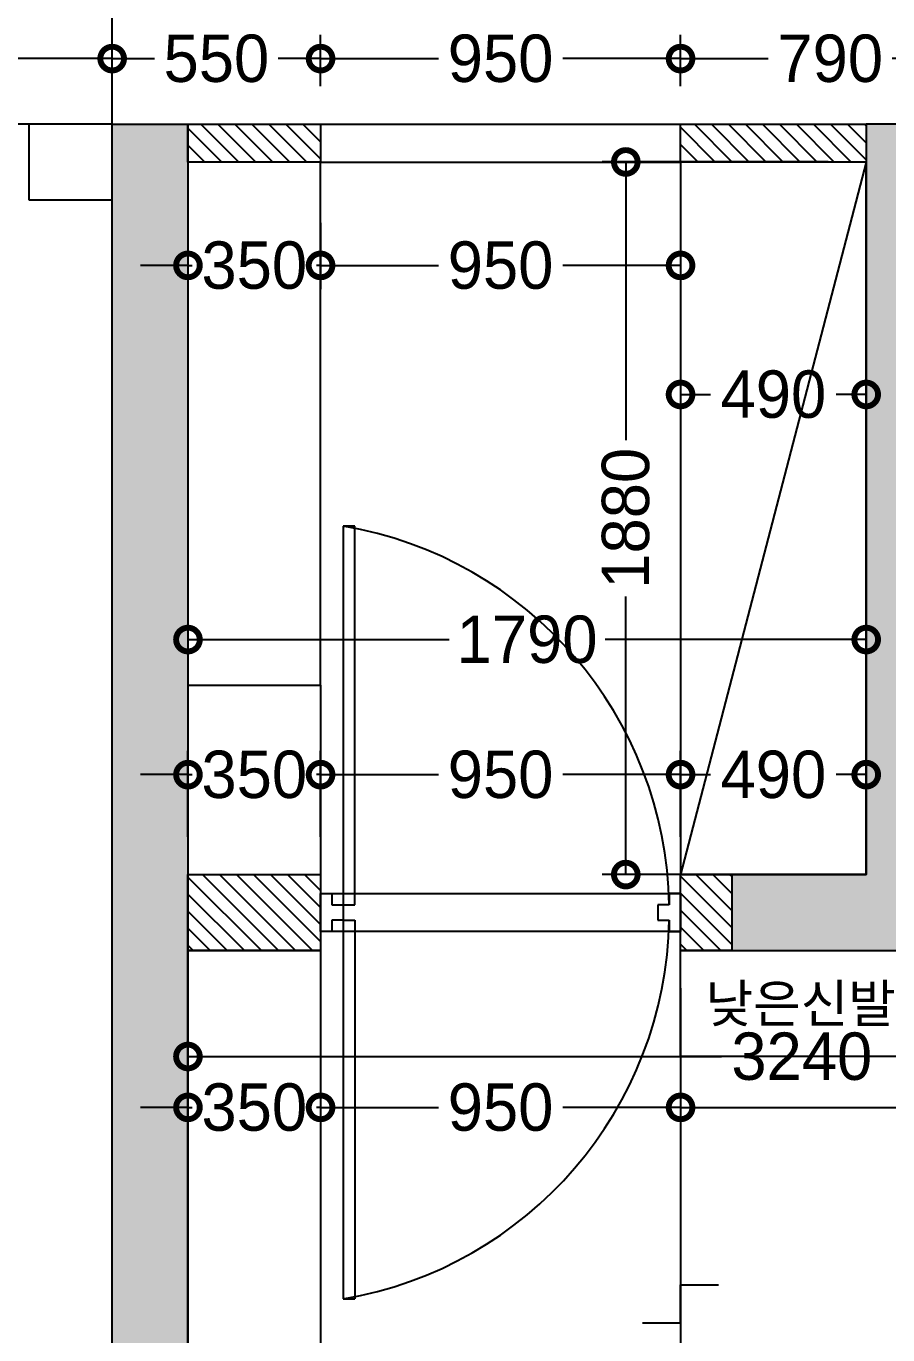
# Model space of a CAD drawing. Header units: millimetres. Extents: x 43335 to 261478, y -4312 to 41218.
# Drawn here: x 191384 to 193658, y 1205 to 4658 of the extents above; entities that cross this region are included whole.
import ezdxf

# ---------------------------------------------------------------- set-up
doc = ezdxf.new("R2010")
doc.units = ezdxf.units.MM
doc.layers.add('S-DIM', color=7, linetype='Continuous')
doc.layers.add('인테리어_해치_벽체', color=8, linetype='Continuous')
doc.styles.add('스타일1', font='HANDotum.ttf')
doc.styles.add('코레일둥고', font='HANDotum.ttf')
doc.dimstyles.new('50', dxfattribs={"dimscale": 50, "dimtxt": 2.5, "dimasz": 2.5, "dimexe": 1.25, "dimexo": 2, "dimtad": 0, "dimdec": 0, "dimtxsty": '스타일1', "dimblk": 'DOTSMALL', "dimcen": 2.5, "dimclrd": 1, "dimclre": 1, "dimclrt": 2, "dimadec": 0, "dimazin": 0, "dimtfac": 1, "dimtdec": 0, "dimtix": 1, "dimtmove": 0, "dimatfit": 3, "dimldrblk": 'DOTSMALL', "dimfxl": 1.25, "dimarcsym": 0})

# ---------------------------------------------------------------- blocks, each defined once
blk = doc.blocks.new('_DOTSMALL')
at = {"color": 0, "linetype": 'ByBlock', "const_width": 0.5}
blk.add_lwpolyline([(-0.0625, 0, 1), (0.0625, 0, 1)], format="xyb", close=True, dxfattribs=at)
blk = doc.blocks.new('*D689')
at = {"layer": 'Defpoints', "color": 0, "transparency": 16777216}
for p in [(191810.5, 3039.6), (191810.5, 3039.6), (193600.5, 3039.6)]:
    blk.add_point(p, dxfattribs=at)
at = {"layer": 'S-DIM', "color": 1, "lineweight": -2, "transparency": 16777216}
for p, q in [((191810.5, 3139.6), (191810.5, 3102.1)), ((193600.5, 3139.6), (193600.5, 3102.1)), ((191810.5, 3039.6), (192499.5, 3039.6)), ((193600.5, 3039.6), (192911.5, 3039.6))]:
    blk.add_line(p, q, dxfattribs=at)
at = {"layer": 'S-DIM', "color": 1, "lineweight": -2, "transparency": 16777216, "xscale": 125, "yscale": 125, "zscale": 125, "rotation": 180}
blk.add_blockref('_DOTSMALL', (191810.5, 3039.6), dxfattribs=at)
at = {"layer": 'S-DIM', "color": 1, "lineweight": -2, "transparency": 16777216, "xscale": 125, "yscale": 125, "zscale": 125}
blk.add_blockref('_DOTSMALL', (193600.5, 3039.6), dxfattribs=at)
at = {"layer": 'S-DIM', "color": 2, "transparency": 16777216, "insert": (192705.5, 3039.6), "char_height": 125, "attachment_point": 5, "style": '스타일1'}
blk.add_mtext('1790', dxfattribs=at)
blk = doc.blocks.new('*D691')
at = {"layer": 'Defpoints', "color": 0, "transparency": 16777216}
for p in [(191810.5, 1939.6), (195050.5, 1939.6), (191810.5, 1538.8)]:
    blk.add_point(p, dxfattribs=at)
at = {"layer": 'S-DIM', "color": 1, "lineweight": -2, "transparency": 16777216}
for p, q in [((195050.5, 2039.6), (195050.5, 2002.1)), ((191810.5, 1638.8), (191810.5, 2002.1)), ((191810.5, 1939.6), (193218.8, 1939.6)), ((195050.5, 1939.6), (193642.2, 1939.6))]:
    blk.add_line(p, q, dxfattribs=at)
at = {"layer": 'S-DIM', "color": 1, "lineweight": -2, "transparency": 16777216, "xscale": 125, "yscale": 125, "zscale": 125, "rotation": 180}
blk.add_blockref('_DOTSMALL', (191810.5, 1939.6), dxfattribs=at)
at = {"layer": 'S-DIM', "color": 1, "lineweight": -2, "transparency": 16777216, "xscale": 125, "yscale": 125, "zscale": 125}
blk.add_blockref('_DOTSMALL', (195050.5, 1939.6), dxfattribs=at)
at = {"layer": 'S-DIM', "color": 2, "transparency": 16777216, "insert": (193430.5, 1939.6), "char_height": 125, "attachment_point": 5, "style": '스타일1'}
blk.add_mtext('3240', dxfattribs=at)
blk = doc.blocks.new('*D720')
at = {"layer": 'Defpoints', "color": 0, "transparency": 16777216}
for p in [(193900.5, 4572.3), (193110.5, 4399.6), (193900.5, 4399.6)]:
    blk.add_point(p, dxfattribs=at)
at = {"layer": 'S-DIM', "color": 1, "lineweight": -2, "transparency": 16777216}
for p, q in [((193110.5, 4499.6), (193110.5, 4634.8)), ((193900.5, 4499.6), (193900.5, 4634.8)), ((193110.5, 4572.3), (193341.7, 4572.3)), ((193900.5, 4572.3), (193669.3, 4572.3))]:
    blk.add_line(p, q, dxfattribs=at)
at = {"layer": 'S-DIM', "color": 1, "lineweight": -2, "transparency": 16777216, "xscale": 125, "yscale": 125, "zscale": 125, "rotation": 180}
blk.add_blockref('_DOTSMALL', (193110.5, 4572.3), dxfattribs=at)
at = {"layer": 'S-DIM', "color": 1, "lineweight": -2, "transparency": 16777216, "xscale": 125, "yscale": 125, "zscale": 125}
blk.add_blockref('_DOTSMALL', (193900.5, 4572.3), dxfattribs=at)
at = {"layer": 'S-DIM', "color": 2, "transparency": 16777216, "insert": (193505.5, 4572.3), "char_height": 125, "attachment_point": 5, "style": '스타일1'}
blk.add_mtext('790', dxfattribs=at)
blk = doc.blocks.new('*D721')
at = {"layer": 'Defpoints', "color": 0, "transparency": 16777216}
for p in [(192160.5, 4572.3), (192160.5, 4399.6), (193110.5, 4399.6)]:
    blk.add_point(p, dxfattribs=at)
at = {"layer": 'S-DIM', "color": 1, "lineweight": -2, "transparency": 16777216}
for p, q in [((192160.5, 4499.6), (192160.5, 4634.8)), ((193110.5, 4499.6), (193110.5, 4634.8)), ((192160.5, 4572.3), (192471.3, 4572.3)), ((193110.5, 4572.3), (192799.8, 4572.3))]:
    blk.add_line(p, q, dxfattribs=at)
at = {"layer": 'S-DIM', "color": 1, "lineweight": -2, "transparency": 16777216, "xscale": 125, "yscale": 125, "zscale": 125, "rotation": 180}
blk.add_blockref('_DOTSMALL', (192160.5, 4572.3), dxfattribs=at)
at = {"layer": 'S-DIM', "color": 1, "lineweight": -2, "transparency": 16777216, "xscale": 125, "yscale": 125, "zscale": 125}
blk.add_blockref('_DOTSMALL', (193110.5, 4572.3), dxfattribs=at)
at = {"layer": 'S-DIM', "color": 2, "transparency": 16777216, "insert": (192635.5, 4572.3), "char_height": 125, "attachment_point": 5, "style": '스타일1'}
blk.add_mtext('950', dxfattribs=at)
blk = doc.blocks.new('*D722')
at = {"layer": 'Defpoints', "color": 0, "transparency": 16777216}
for p in [(192160.5, 4572.3), (191610.5, 4399.6), (192160.5, 4399.6)]:
    blk.add_point(p, dxfattribs=at)
at = {"layer": 'S-DIM', "color": 1, "lineweight": -2, "transparency": 16777216}
for p, q in [((191610.5, 4499.6), (191610.5, 4634.8)), ((192160.5, 4499.6), (192160.5, 4634.8)), ((191610.5, 4572.3), (191722.3, 4572.3)), ((192160.5, 4572.3), (192048.7, 4572.3))]:
    blk.add_line(p, q, dxfattribs=at)
at = {"layer": 'S-DIM', "color": 1, "lineweight": -2, "transparency": 16777216, "xscale": 125, "yscale": 125, "zscale": 125, "rotation": 180}
blk.add_blockref('_DOTSMALL', (191610.5, 4572.3), dxfattribs=at)
at = {"layer": 'S-DIM', "color": 1, "lineweight": -2, "transparency": 16777216, "xscale": 125, "yscale": 125, "zscale": 125}
blk.add_blockref('_DOTSMALL', (192160.5, 4572.3), dxfattribs=at)
at = {"layer": 'S-DIM', "color": 2, "transparency": 16777216, "insert": (191885.5, 4572.3), "char_height": 125, "attachment_point": 5, "style": '스타일1'}
blk.add_mtext('550', dxfattribs=at)
blk = doc.blocks.new('*D791')
at = {"layer": 'Defpoints', "color": 0, "transparency": 16777216}
for p in [(193110.5, 1939.6), (195050.5, 1939.6), (193110.5, 1805.4)]:
    blk.add_point(p, dxfattribs=at)
at = {"layer": 'S-DIM', "color": 1, "lineweight": -2, "transparency": 16777216}
for p, q in [((193110.5, 1839.6), (193110.5, 1742.9)), ((195050.5, 1839.6), (195050.5, 1742.9)), ((193110.5, 1805.4), (193874.5, 1805.4)), ((195050.5, 1805.4), (194286.5, 1805.4))]:
    blk.add_line(p, q, dxfattribs=at)
at = {"layer": 'S-DIM', "color": 1, "lineweight": -2, "transparency": 16777216, "xscale": 125, "yscale": 125, "zscale": 125, "rotation": 180}
blk.add_blockref('_DOTSMALL', (193110.5, 1805.4), dxfattribs=at)
at = {"layer": 'S-DIM', "color": 1, "lineweight": -2, "transparency": 16777216, "xscale": 125, "yscale": 125, "zscale": 125}
blk.add_blockref('_DOTSMALL', (195050.5, 1805.4), dxfattribs=at)
at = {"layer": 'S-DIM', "color": 2, "transparency": 16777216, "insert": (194080.5, 1805.4), "char_height": 125, "attachment_point": 5, "style": '스타일1'}
blk.add_mtext('1940', dxfattribs=at)
blk = doc.blocks.new('*D758')
at = {"layer": 'Defpoints', "color": 0, "transparency": 16777216}
for p in [(192160.5, 2219.6), (193110.5, 2219.6), (192160.5, 1805.4)]:
    blk.add_point(p, dxfattribs=at)
at = {"layer": 'S-DIM', "color": 1, "lineweight": -2, "transparency": 16777216}
for p, q in [((192160.5, 2119.6), (192160.5, 1742.9)), ((193110.5, 2119.6), (193110.5, 1742.9)), ((192160.5, 1805.4), (192471.3, 1805.4)), ((193110.5, 1805.4), (192799.8, 1805.4))]:
    blk.add_line(p, q, dxfattribs=at)
at = {"layer": 'S-DIM', "color": 1, "lineweight": -2, "transparency": 16777216, "xscale": 125, "yscale": 125, "zscale": 125, "rotation": 180}
blk.add_blockref('_DOTSMALL', (192160.5, 1805.4), dxfattribs=at)
at = {"layer": 'S-DIM', "color": 1, "lineweight": -2, "transparency": 16777216, "xscale": 125, "yscale": 125, "zscale": 125}
blk.add_blockref('_DOTSMALL', (193110.5, 1805.4), dxfattribs=at)
at = {"layer": 'S-DIM', "color": 2, "transparency": 16777216, "insert": (192635.5, 1805.4), "char_height": 125, "attachment_point": 5, "style": '스타일1'}
blk.add_mtext('950', dxfattribs=at)
blk = doc.blocks.new('*D759')
at = {"layer": 'Defpoints', "color": 0, "transparency": 16777216}
for p in [(191810.5, 2219.6), (192160.5, 2219.6), (191810.5, 1805.4)]:
    blk.add_point(p, dxfattribs=at)
at = {"layer": 'S-DIM', "color": 1, "lineweight": -2, "transparency": 16777216}
for p, q in [((191810.5, 2119.6), (191810.5, 1742.9)), ((192160.5, 2119.6), (192160.5, 1742.9)), ((191810.5, 1805.4), (191685.5, 1805.4)), ((191810.5, 1805.4), (191821.2, 1805.4)), ((192160.5, 1805.4), (192149.9, 1805.4)), ((192160.5, 1805.4), (192285.5, 1805.4))]:
    blk.add_line(p, q, dxfattribs=at)
at = {"layer": 'S-DIM', "color": 1, "lineweight": -2, "transparency": 16777216, "xscale": 125, "yscale": 125, "zscale": 125}
blk.add_blockref('_DOTSMALL', (191810.5, 1805.4), dxfattribs=at)
at = {"layer": 'S-DIM', "color": 1, "lineweight": -2, "transparency": 16777216, "xscale": 125, "yscale": 125, "zscale": 125, "rotation": 180}
blk.add_blockref('_DOTSMALL', (192160.5, 1805.4), dxfattribs=at)
at = {"layer": 'S-DIM', "color": 2, "transparency": 16777216, "insert": (191985.5, 1805.4), "char_height": 125, "attachment_point": 5, "style": '스타일1'}
blk.add_mtext('350', dxfattribs=at)
blk = doc.blocks.new('*D793')
at = {"layer": 'Defpoints', "color": 0, "transparency": 16777216}
for p in [(193600.5, 2683.2), (193110.5, 2419.6), (193600.5, 2419.6)]:
    blk.add_point(p, dxfattribs=at)
at = {"layer": 'S-DIM', "color": 1, "lineweight": -2, "transparency": 16777216}
for p, q in [((193110.5, 2519.6), (193110.5, 2745.7)), ((193600.5, 2519.6), (193600.5, 2745.7)), ((193110.5, 2683.2), (193189.8, 2683.2)), ((193600.5, 2683.2), (193521.2, 2683.2))]:
    blk.add_line(p, q, dxfattribs=at)
at = {"layer": 'S-DIM', "color": 1, "lineweight": -2, "transparency": 16777216, "xscale": 125, "yscale": 125, "zscale": 125, "rotation": 180}
blk.add_blockref('_DOTSMALL', (193110.5, 2683.2), dxfattribs=at)
at = {"layer": 'S-DIM', "color": 1, "lineweight": -2, "transparency": 16777216, "xscale": 125, "yscale": 125, "zscale": 125}
blk.add_blockref('_DOTSMALL', (193600.5, 2683.2), dxfattribs=at)
at = {"layer": 'S-DIM', "color": 2, "transparency": 16777216, "insert": (193355.5, 2683.2), "char_height": 125, "attachment_point": 5, "style": '스타일1'}
blk.add_mtext('490', dxfattribs=at)
blk = doc.blocks.new('*D760')
at = {"layer": 'Defpoints', "color": 0, "transparency": 16777216}
for p in [(192160.5, 2683.2), (192160.5, 2419.6), (193110.5, 2419.6)]:
    blk.add_point(p, dxfattribs=at)
at = {"layer": 'S-DIM', "color": 1, "lineweight": -2, "transparency": 16777216}
for p, q in [((192160.5, 2519.6), (192160.5, 2745.7)), ((193110.5, 2519.6), (193110.5, 2745.7)), ((192160.5, 2683.2), (192471.3, 2683.2)), ((193110.5, 2683.2), (192799.8, 2683.2))]:
    blk.add_line(p, q, dxfattribs=at)
at = {"layer": 'S-DIM', "color": 1, "lineweight": -2, "transparency": 16777216, "xscale": 125, "yscale": 125, "zscale": 125, "rotation": 180}
blk.add_blockref('_DOTSMALL', (192160.5, 2683.2), dxfattribs=at)
at = {"layer": 'S-DIM', "color": 1, "lineweight": -2, "transparency": 16777216, "xscale": 125, "yscale": 125, "zscale": 125}
blk.add_blockref('_DOTSMALL', (193110.5, 2683.2), dxfattribs=at)
at = {"layer": 'S-DIM', "color": 2, "transparency": 16777216, "insert": (192635.5, 2683.2), "char_height": 125, "attachment_point": 5, "style": '스타일1'}
blk.add_mtext('950', dxfattribs=at)
blk = doc.blocks.new('*D761')
at = {"layer": 'Defpoints', "color": 0, "transparency": 16777216}
for p in [(193600.5, 4299.6), (192966, 2419.6), (193600.5, 2419.6)]:
    blk.add_point(p, dxfattribs=at)
at = {"layer": 'S-DIM', "color": 1, "lineweight": -2, "transparency": 16777216}
for p, q in [((193500.5, 4299.6), (192903.5, 4299.6)), ((192966, 4299.6), (192966, 3565.6)), ((192966, 2419.6), (192966, 3153.6)), ((193500.5, 2419.6), (192903.5, 2419.6))]:
    blk.add_line(p, q, dxfattribs=at)
at = {"layer": 'S-DIM', "color": 1, "lineweight": -2, "transparency": 16777216, "xscale": 125, "yscale": 125, "zscale": 125}
for p, rotation in [((192966, 4299.6), 90), ((192966, 2419.6), 270)]:
    blk.add_blockref('_DOTSMALL', p, dxfattribs=dict(at, rotation=rotation))
at = {"layer": 'S-DIM', "color": 2, "transparency": 16777216, "insert": (192966, 3359.6), "char_height": 125, "attachment_point": 5, "rotation": 90, "style": '스타일1'}
blk.add_mtext('1880', dxfattribs=at)
blk = doc.blocks.new('*D762')
at = {"layer": 'Defpoints', "color": 0, "transparency": 16777216}
for p in [(191810.5, 4238.7), (192160.5, 4238.7), (192160.5, 4026.7)]:
    blk.add_point(p, dxfattribs=at)
at = {"layer": 'S-DIM', "color": 1, "lineweight": -2, "transparency": 16777216}
for p, q in [((191810.5, 4138.7), (191810.5, 3964.2)), ((192160.5, 4138.7), (192160.5, 3964.2)), ((191810.5, 4026.7), (191685.5, 4026.7)), ((191810.5, 4026.7), (191821.2, 4026.7)), ((192160.5, 4026.7), (192149.9, 4026.7)), ((192160.5, 4026.7), (192285.5, 4026.7))]:
    blk.add_line(p, q, dxfattribs=at)
at = {"layer": 'S-DIM', "color": 1, "lineweight": -2, "transparency": 16777216, "xscale": 125, "yscale": 125, "zscale": 125}
blk.add_blockref('_DOTSMALL', (191810.5, 4026.7), dxfattribs=at)
at = {"layer": 'S-DIM', "color": 1, "lineweight": -2, "transparency": 16777216, "xscale": 125, "yscale": 125, "zscale": 125, "rotation": 180}
blk.add_blockref('_DOTSMALL', (192160.5, 4026.7), dxfattribs=at)
at = {"layer": 'S-DIM', "color": 2, "transparency": 16777216, "insert": (191985.5, 4026.7), "char_height": 125, "attachment_point": 5, "style": '스타일1'}
blk.add_mtext('350', dxfattribs=at)
blk = doc.blocks.new('*D763')
at = {"layer": 'Defpoints', "color": 0, "transparency": 16777216}
for p in [(192160.5, 4238.7), (193110.5, 4238.7), (193110.5, 4026.7)]:
    blk.add_point(p, dxfattribs=at)
at = {"layer": 'S-DIM', "color": 1, "lineweight": -2, "transparency": 16777216}
for p, q in [((192160.5, 4138.7), (192160.5, 3964.2)), ((193110.5, 4138.7), (193110.5, 3964.2)), ((192160.5, 4026.7), (192471.3, 4026.7)), ((193110.5, 4026.7), (192799.8, 4026.7))]:
    blk.add_line(p, q, dxfattribs=at)
at = {"layer": 'S-DIM', "color": 1, "lineweight": -2, "transparency": 16777216, "xscale": 125, "yscale": 125, "zscale": 125, "rotation": 180}
blk.add_blockref('_DOTSMALL', (192160.5, 4026.7), dxfattribs=at)
at = {"layer": 'S-DIM', "color": 1, "lineweight": -2, "transparency": 16777216, "xscale": 125, "yscale": 125, "zscale": 125}
blk.add_blockref('_DOTSMALL', (193110.5, 4026.7), dxfattribs=at)
at = {"layer": 'S-DIM', "color": 2, "transparency": 16777216, "insert": (192635.5, 4026.7), "char_height": 125, "attachment_point": 5, "style": '스타일1'}
blk.add_mtext('950', dxfattribs=at)
blk = doc.blocks.new('*D764')
at = {"layer": 'Defpoints', "color": 0, "transparency": 16777216}
for p in [(193110.5, 4299.6), (193600.5, 4299.6), (193600.5, 3686.2)]:
    blk.add_point(p, dxfattribs=at)
at = {"layer": 'S-DIM', "color": 1, "lineweight": -2, "transparency": 16777216}
for p, q in [((193110.5, 4199.6), (193110.5, 3623.7)), ((193600.5, 4199.6), (193600.5, 3623.7)), ((193110.5, 3686.2), (193189.8, 3686.2)), ((193600.5, 3686.2), (193521.2, 3686.2))]:
    blk.add_line(p, q, dxfattribs=at)
at = {"layer": 'S-DIM', "color": 1, "lineweight": -2, "transparency": 16777216, "xscale": 125, "yscale": 125, "zscale": 125, "rotation": 180}
blk.add_blockref('_DOTSMALL', (193110.5, 3686.2), dxfattribs=at)
at = {"layer": 'S-DIM', "color": 1, "lineweight": -2, "transparency": 16777216, "xscale": 125, "yscale": 125, "zscale": 125}
blk.add_blockref('_DOTSMALL', (193600.5, 3686.2), dxfattribs=at)
at = {"layer": 'S-DIM', "color": 2, "transparency": 16777216, "insert": (193355.5, 3686.2), "char_height": 125, "attachment_point": 5, "style": '스타일1'}
blk.add_mtext('490', dxfattribs=at)
blk = doc.blocks.new('*D783')
at = {"layer": 'Defpoints', "color": 0, "transparency": 16777216}
for p in [(191610.5, 4572.3), (189300.5, 4399.6), (191610.5, 4399.6)]:
    blk.add_point(p, dxfattribs=at)
at = {"layer": 'S-DIM', "color": 1, "lineweight": -2, "transparency": 16777216}
for p, q in [((189300.5, 4499.6), (189300.5, 4634.8)), ((191610.5, 4499.6), (191610.5, 4634.8)), ((189300.5, 4572.3), (190244.2, 4572.3)), ((191610.5, 4572.3), (190666.9, 4572.3))]:
    blk.add_line(p, q, dxfattribs=at)
at = {"layer": 'S-DIM', "color": 1, "lineweight": -2, "transparency": 16777216, "xscale": 125, "yscale": 125, "zscale": 125, "rotation": 180}
blk.add_blockref('_DOTSMALL', (189300.5, 4572.3), dxfattribs=at)
at = {"layer": 'S-DIM', "color": 1, "lineweight": -2, "transparency": 16777216, "xscale": 125, "yscale": 125, "zscale": 125}
blk.add_blockref('_DOTSMALL', (191610.5, 4572.3), dxfattribs=at)
at = {"layer": 'S-DIM', "color": 2, "transparency": 16777216, "insert": (190455.5, 4572.3), "char_height": 125, "attachment_point": 5, "style": '스타일1'}
blk.add_mtext('2310', dxfattribs=at)
blk = doc.blocks.new('*D816')
at = {"layer": 'Defpoints', "color": 0, "transparency": 16777216}
for p in [(191610.5, 4399.6), (190710.5, 709.6), (191225.8, 709.6)]:
    blk.add_point(p, dxfattribs=at)
at = {"layer": 'S-DIM', "color": 1, "lineweight": -2, "transparency": 16777216}
for p, q in [((191510.5, 4399.6), (191163.3, 4399.6)), ((191225.8, 4399.6), (191225.8, 2766.3)), ((191225.8, 709.6), (191225.8, 2342.9)), ((190810.5, 709.6), (191288.3, 709.6))]:
    blk.add_line(p, q, dxfattribs=at)
at = {"layer": 'S-DIM', "color": 1, "lineweight": -2, "transparency": 16777216, "xscale": 125, "yscale": 125, "zscale": 125}
for p, rotation in [((191225.8, 4399.6), 90), ((191225.8, 709.6), 270)]:
    blk.add_blockref('_DOTSMALL', p, dxfattribs=dict(at, rotation=rotation))
at = {"layer": 'S-DIM', "color": 2, "transparency": 16777216, "insert": (191225.8, 2554.6), "char_height": 125, "attachment_point": 5, "rotation": 90, "style": '스타일1'}
blk.add_mtext('3690', dxfattribs=at)
blk = doc.blocks.new('*D819')
at = {"layer": 'Defpoints', "color": 0, "transparency": 16777216}
for p in [(192160.5, 2683.2), (191810.5, 2419.6), (192160.5, 2419.6)]:
    blk.add_point(p, dxfattribs=at)
at = {"layer": 'S-DIM', "color": 1, "lineweight": -2, "transparency": 16777216}
for p, q in [((191810.5, 2519.6), (191810.5, 2745.7)), ((192160.5, 2519.6), (192160.5, 2745.7)), ((191810.5, 2683.2), (191685.5, 2683.2)), ((191810.5, 2683.2), (191821.2, 2683.2)), ((192160.5, 2683.2), (192149.9, 2683.2)), ((192160.5, 2683.2), (192285.5, 2683.2))]:
    blk.add_line(p, q, dxfattribs=at)
at = {"layer": 'S-DIM', "color": 1, "lineweight": -2, "transparency": 16777216, "xscale": 125, "yscale": 125, "zscale": 125}
blk.add_blockref('_DOTSMALL', (191810.5, 2683.2), dxfattribs=at)
at = {"layer": 'S-DIM', "color": 1, "lineweight": -2, "transparency": 16777216, "xscale": 125, "yscale": 125, "zscale": 125, "rotation": 180}
blk.add_blockref('_DOTSMALL', (192160.5, 2683.2), dxfattribs=at)
at = {"layer": 'S-DIM', "color": 2, "transparency": 16777216, "insert": (191985.5, 2683.2), "char_height": 125, "attachment_point": 5, "style": '스타일1'}
blk.add_mtext('350', dxfattribs=at)
blk = doc.blocks.new('ahsiefsxe')
at = {"layer": '인테리어_해치_벽체'}
h = blk.add_hatch(color=256, dxfattribs=at)
h.dxf.hatch_style = 1
h.paths.add_polyline_path([(234402, 19138.4), (234402, 18858.4), (235352, 18858.4), (235352, 18783.4), (235462, 18783.4), (235462, 18655.9), (235662, 18655.9), (235662, 18984.3), (235552, 18984.3), (235552, 22677.4), (236842, 22677.4), (236842, 28282.4), (236022, 28282.4), (236022, 28177.4), (236642, 28177.4), (236642, 27032.4), (236012, 27032.4), (236012, 26807.4), (236642, 26807.4), (236642, 22877.4), (234602, 22877.4), (234602, 22677.4), (235352, 22677.4), (235352, 21318.4), (234052, 21318.4), (234052, 21118.4), (235352, 21118.4), (235352, 19338.4), (233152, 19338.4), (233152, 21118.4), (233252, 21118.4), (233252, 21318.4), (232952, 21318.4), (232952, 19338.4), (232597, 19338.4), (232597, 19138.4)])
h.paths.add_polyline_path([(225662, 28718.4), (225862, 28718.4), (225862, 28053.4), (225662, 28053.4)])
h.paths.add_polyline_path([(222352, 28153.4), (222352, 28053.4), (221452, 28053.4), (221452, 27032.4), (222762, 27032.4), (222762, 26807.4), (221452, 26807.4), (221452, 20158.4), (222252, 20158.4), (222252, 19958.4), (221452, 19958.4), (221452, 18658.4), (221802, 18658.4), (221802, 17528.4), (222127, 17528.4), (222127, 17328.4), (221602, 17328.4), (221602, 18458.4), (221252, 18458.4), (221252, 28153.4)])
h.paths.add_polyline_path([(223152, 20368.4), (223152, 17528.4), (223617, 17528.4), (223617, 17328.4), (223152, 17328.4), (223154.1, 15897.3), (223952, 15897.3), (223952, 15697.3), (222952, 15697.4), (222952, 17328.4), (222627, 17328.4), (222627, 17528.4), (222952, 17528.4), (222952, 20368.4)])
h.paths.add_polyline_path([(222952, 21068.4), (222952, 21318.4), (224482, 21318.4), (224482, 22668.4), (222807, 22668.4), (222807, 22868.4), (224682, 22868.4), (224682, 21318.4), (225122, 21318.4), (225122, 21118.4), (223152, 21118.4), (223152, 21068.4)])
h.paths.add_polyline_path([(235662, 17655.9), (235662, 17328.4), (234762.2, 17328.4), (234762.2, 17528.4), (235462, 17528.4), (235462, 17655.9)])
h.paths.add_polyline_path([(231762.2, 17528.4), (231762.2, 15698.4), (230962, 15698.4), (230962, 15898.4), (231562.2, 15898.4), (231562.2, 17328.4), (230962, 17328.4), (230962, 21318.4), (231162, 21318.4), (231162, 17528.4)])
h.paths.add_polyline_path([(228192, 17528.4), (228962, 17528.3), (228962, 17328.5), (228192, 17328.5)])
h.paths.add_polyline_path([(227692, 17328.5), (227112.2, 17328.5), (227112.2, 16798.4), (226342.2, 16798.4), (226342.2, 15798.4), (227262, 15798.4), (227262, 15938.4), (227362, 15938.4), (227362, 15698.4), (226152, 15697.3), (226152, 21118.4), (226102, 21118.4), (226102, 21318.4), (228522, 21318.4), (228522, 21118.4), (226352, 21118.4), (226352, 17528.4), (227692, 17528.4)])
h.paths.add_polyline_path([(233622, 22677.4), (233422, 22677.4), (233422, 28032.4), (233392, 28032.4), (233392, 28282.4), (233622, 28282.4)], flags=17)
h.paths.add_polyline_path([(230592, 26808.8), (230142, 26808.8), (230142, 27053.8), (230592, 27053.8), (230592, 28718.4), (230792, 28718.4), (230792, 27032.4), (231262, 27032.4), (231262, 26807.4), (230792, 26807.4), (230792, 22877.4), (232442, 22877.4), (232442, 22677.4), (230592, 22677.4)])
h.paths.add_polyline_path([(225662, 27032.4), (225662, 27353.4), (225862, 27353.4), (225862, 27053.8), (226312, 27053.8), (226312, 26808.8), (225862, 26808.8), (225862, 22668.4), (225662, 22668.4), (225662, 26807.4), (225262, 26807.4), (225262, 27032.4)])
for p, q in [((230962, 21318.4), (230962, 22677.4)), ((230962, 21318.4), (230742, 21318.4)), ((230742, 21318.4), (230742, 21118.4)), ((230962, 21118.4), (230962, 21318.4)), ((231162, 21318.4), (231512, 21318.4)), ((231162, 21218.4), (231162, 21318.4)), ((231251.3, 21218.4), (231162, 21307.7)), ((231296.2, 21218.4), (231196.2, 21318.4)), ((231341.1, 21218.4), (231241.1, 21318.4)), ((231386, 21218.4), (231286, 21318.4)), ((231430.9, 21218.4), (231330.9, 21318.4)), ((231475.8, 21218.4), (231375.8, 21318.4)), ((231512, 21227.1), (231420.7, 21318.4)), ((231512, 21272), (231465.6, 21318.4)), ((231512, 21316.9), (231510.5, 21318.4)), ((231512, 21318.4), (232462, 21318.4)), ((231512, 21318.4), (231512, 21218.4)), ((232462, 21318.4), (232952, 21318.4)), ((232462, 21218.4), (232462, 21318.4)), ((232553.5, 21218.4), (232462, 21309.9)), ((232598.4, 21218.4), (232498.4, 21318.4)), ((232643.3, 21218.4), (232543.3, 21318.4)), ((232688.2, 21218.4), (232588.2, 21318.4)), ((232733.1, 21218.4), (232633.1, 21318.4)), ((232778, 21218.4), (232678, 21318.4)), ((232822.9, 21218.4), (232722.9, 21318.4)), ((232867.8, 21218.4), (232767.8, 21318.4)), ((232912.7, 21218.4), (232812.7, 21318.4)), ((232952, 21224), (232857.6, 21318.4)), ((232952, 21268.9), (232902.5, 21318.4)), ((232952, 21313.8), (232947.4, 21318.4)), ((232952, 21318.4), (232952, 21218.4)), ((231206.4, 21218.4), (231162, 21262.8)), ((232508.6, 21218.4), (232462, 21265)), ((231512, 21218.4), (231162, 21218.4)), ((231162, 21218.4), (231162, 19838.4)), ((231512, 21218.4), (231162, 21218.4)), ((231512, 21218.4), (232462, 21218.4)), ((231512, 19838.4), (231512, 21218.4)), ((232463.7, 21218.4), (232462, 21220.1)), ((232952, 21218.4), (232462, 21218.4)), ((232462, 21218.4), (232462, 19338.4)), ((232952, 21218.4), (232462, 19338.4)), ((232952, 21218.4), (232462, 21218.4)), ((232952, 19338.4), (232952, 21218.4)), ((230742, 21118.4), (230962, 21118.4)), ((231602, 20257.9), (231572, 20257.9)), ((231572, 20257.9), (231572, 19258.4)), ((231602, 19258.4), (231602, 20257.9)), ((231162, 19838.4), (231512, 19838.4)), ((231512, 19838.4), (231512, 19338.4)), ((231162, 19338.4), (231512, 19338.4)), ((231162, 19138.4), (231162, 19338.4)), ((231400.6, 19138.4), (231200.6, 19338.4)), ((231445.5, 19138.4), (231245.5, 19338.4)), ((231490.4, 19138.4), (231290.4, 19338.4)), ((231512, 19161.7), (231335.3, 19338.4)), ((231512, 19206.6), (231380.2, 19338.4)), ((231512, 19251.5), (231425.1, 19338.4)), ((231512, 19296.4), (231470, 19338.4)), ((231512, 19338.4), (231512, 19138.4)), ((232462, 19338.4), (232952, 19338.4)), ((232462, 19338.4), (232597, 19338.4)), ((232462, 19138.4), (232462, 19338.4)), ((232597, 19199.2), (232462, 19334.2)), ((232597, 19244.1), (232502.7, 19338.4)), ((232597, 19289), (232547.6, 19338.4)), ((232597, 19333.9), (232592.5, 19338.4)), ((232597, 19338.4), (232597, 19138.4)), ((231355.7, 19138.4), (231162, 19332.1)), ((231310.8, 19138.4), (231162, 19287.2)), ((231512, 19188.4), (231512, 19288.4)), ((231512, 19288.4), (232462, 19288.4)), ((231512, 19288.4), (231512, 19188.4)), ((231512, 19288.4), (231542, 19288.4)), ((231512, 19188.4), (231512, 19288.4)), ((231542, 19288.4), (231542, 19258.4)), ((232462, 19288.4), (232432, 19288.4)), ((232432, 19288.4), (232432, 19258.4)), ((232597, 19154.3), (232462, 19289.3)), ((232462, 19288.4), (232462, 19188.4)), ((232462, 19188.4), (232462, 19288.4)), ((231265.9, 19138.4), (231162, 19242.3)), ((231542, 19258.4), (231572, 19258.4)), ((231572, 19258.4), (231572, 19218.4)), ((231572, 19258.4), (231602, 19258.4)), ((232432, 19258.4), (232402, 19258.4)), ((232402, 19258.4), (232402, 19218.4)), ((232568, 19138.4), (232462, 19244.4)), ((231221, 19138.4), (231162, 19197.4)), ((231572, 19218.4), (231542, 19218.4)), ((231542, 19218.4), (231542, 19188.4)), ((231572, 19218.4), (231602, 19218.4)), ((231572, 19218.4), (231572, 18219)), ((231602, 19218.4), (231602, 18219)), ((232402, 19218.4), (232432, 19218.4)), ((232432, 19218.4), (232432, 19188.4)), ((232523.1, 19138.4), (232462, 19199.5)), ((232462, 19188.4), (231512, 19188.4)), ((231542, 19188.4), (231512, 19188.4)), ((232432, 19188.4), (232462, 19188.4)), ((231176.1, 19138.4), (231162, 19152.5)), ((231162, 19138.4), (231512, 19138.4)), ((231162, 17528.4), (231162, 19138.4)), ((231512, 19138.4), (231162, 19138.4)), ((231512, 19138.4), (231512, 17528.4)), ((232478.2, 19138.4), (232462, 19154.6)), ((232462, 19138.4), (234402, 19138.4)), ((232462, 18858.4), (232462, 19138.4)), ((232597, 19138.4), (232462, 19138.4)), ((234402, 18858.4), (232462, 18858.4)), ((232462, 18858.4), (232462, 17553.4)), ((232462, 18155.9), (232462, 18255.9)), ((232462, 18255.9), (232562, 18255.9)), ((231572, 18219), (231602, 18219)), ((232362, 18155.9), (232462, 18155.9))]:
    blk.add_line(p, q, dxfattribs=at)
for points in [[(235352, 22677.4), (235352, 21318.4), (234052, 21318.4), (234052, 21118.4), (235352, 21118.4), (235352, 19338.4), (233152, 19338.4), (233152, 21118.4), (233252, 21118.4), (233252, 21318.4), (232952, 21318.4), (232952, 19338.4), (232597, 19338.4), (232597, 19138.4), (234402, 19138.4), (234402, 18858.4), (235352, 18858.4), (235352, 18783.4), (235462, 18783.4), (235462, 18655.9), (235662, 18655.9), (235662, 18984.3), (235552, 18984.3), (235552, 22677.4)], [(231762.2, 17528.4), (231762.2, 15698.4), (230962, 15698.4), (230962, 15898.4), (231562.2, 15898.4), (231562.2, 17328.4), (230962, 17328.4), (230962, 21318.4), (231162, 21318.4), (231162, 17528.4), (231762.2, 17528.4)]]:
    blk.add_lwpolyline(points, dxfattribs=at)
for centre, start, end in [((231399.5, 19239.7), 1.0383, 80.3842), ((231399.5, 19237.2), 279.6158, 358.9617)]:
    blk.add_arc(centre, 1032.7, start, end, dxfattribs=at)
at = {"layer": '인테리어_해치_벽체', "style": '코레일둥고'}
blk.add_text('낮은신발장(간접등X)', height=100, dxfattribs=at).set_placement((232528.2, 18948.2))

msp = doc.modelspace()

# ---------------------------------------------------------------- block references
at = {"layer": 'S-DIM'}
msp.add_blockref('ahsiefsxe', (-39351.5, -16918.9), dxfattribs=at)

# ---------------------------------------------------------------- dimensions: what is measured, and where the dimension line sits
for base, p1, p2, picture, middle in [((191610.5, 4572.3), (189300.5, 4399.6), (191610.5, 4399.6), '*D783', (190455.5, 4572.3)), ((192160.5, 4572.3), (191610.5, 4399.6), (192160.5, 4399.6), '*D722', (191885.5, 4572.3)), ((192160.5, 4572.3), (193110.5, 4399.6), (192160.5, 4399.6), '*D721', (192635.5, 4572.3)), ((193900.5, 4572.3), (193110.5, 4399.6), (193900.5, 4399.6), '*D720', (193505.5, 4572.3)), ((193600.5, 3686.2), (193110.5, 4299.6), (193600.5, 4299.6), '*D764', (193355.5, 3686.2)), ((192160.5, 4026.7), (191810.5, 4238.7), (192160.5, 4238.7), '*D762', (191985.5, 4026.7)), ((193110.5, 4026.7), (192160.5, 4238.7), (193110.5, 4238.7), '*D763', (192635.5, 4026.7)), ((192160.5, 2683.2), (191810.5, 2419.6), (192160.5, 2419.6), '*D819', (191985.5, 2683.2)), ((192160.5, 2683.2), (193110.5, 2419.6), (192160.5, 2419.6), '*D760', (192635.5, 2683.2)), ((193600.5, 2683.2), (193110.5, 2419.6), (193600.5, 2419.6), '*D793', (193355.5, 2683.2)), ((191810.5, 1805.4), (192160.5, 2219.6), (191810.5, 2219.6), '*D759', (191985.5, 1805.4)), ((192160.5, 1805.4), (193110.5, 2219.6), (192160.5, 2219.6), '*D758', (192635.5, 1805.4)), ((193110.5, 1805.4), (195050.5, 1939.6), (193110.5, 1939.6), '*D791', (194080.5, 1805.4))]:
    dim = msp.add_linear_dim(base=base, p1=p1, p2=p2, dimstyle='50', dxfattribs=at)
    dim.commit()
    dim.dimension.update_dxf_attribs({"geometry": picture, "text_midpoint": middle})
for base, p1, p2, angle, picture, middle in [((191225.8, 709.6), (191610.5, 4399.6), (190710.5, 709.6), 90, '*D816', (191225.8, 2554.6)), ((192966, 2419.6), (193600.5, 4299.6), (193600.5, 2419.6), 90, '*D761', (192966, 3359.6)), ((191810.5, 3039.6), (193600.5, 3039.6), (191810.5, 3039.6), 180, '*D689', (192705.5, 3039.6)), ((191810.5, 1939.6), (195050.5, 1939.6), (191810.5, 1538.8), 180, '*D691', (193430.5, 1939.6))]:
    dim = msp.add_linear_dim(base=base, p1=p1, p2=p2, angle=angle, dimstyle='50', dxfattribs=at)
    dim.commit()
    dim.dimension.update_dxf_attribs({"geometry": picture, "text_midpoint": middle})

doc.saveas('drawing.dxf')
